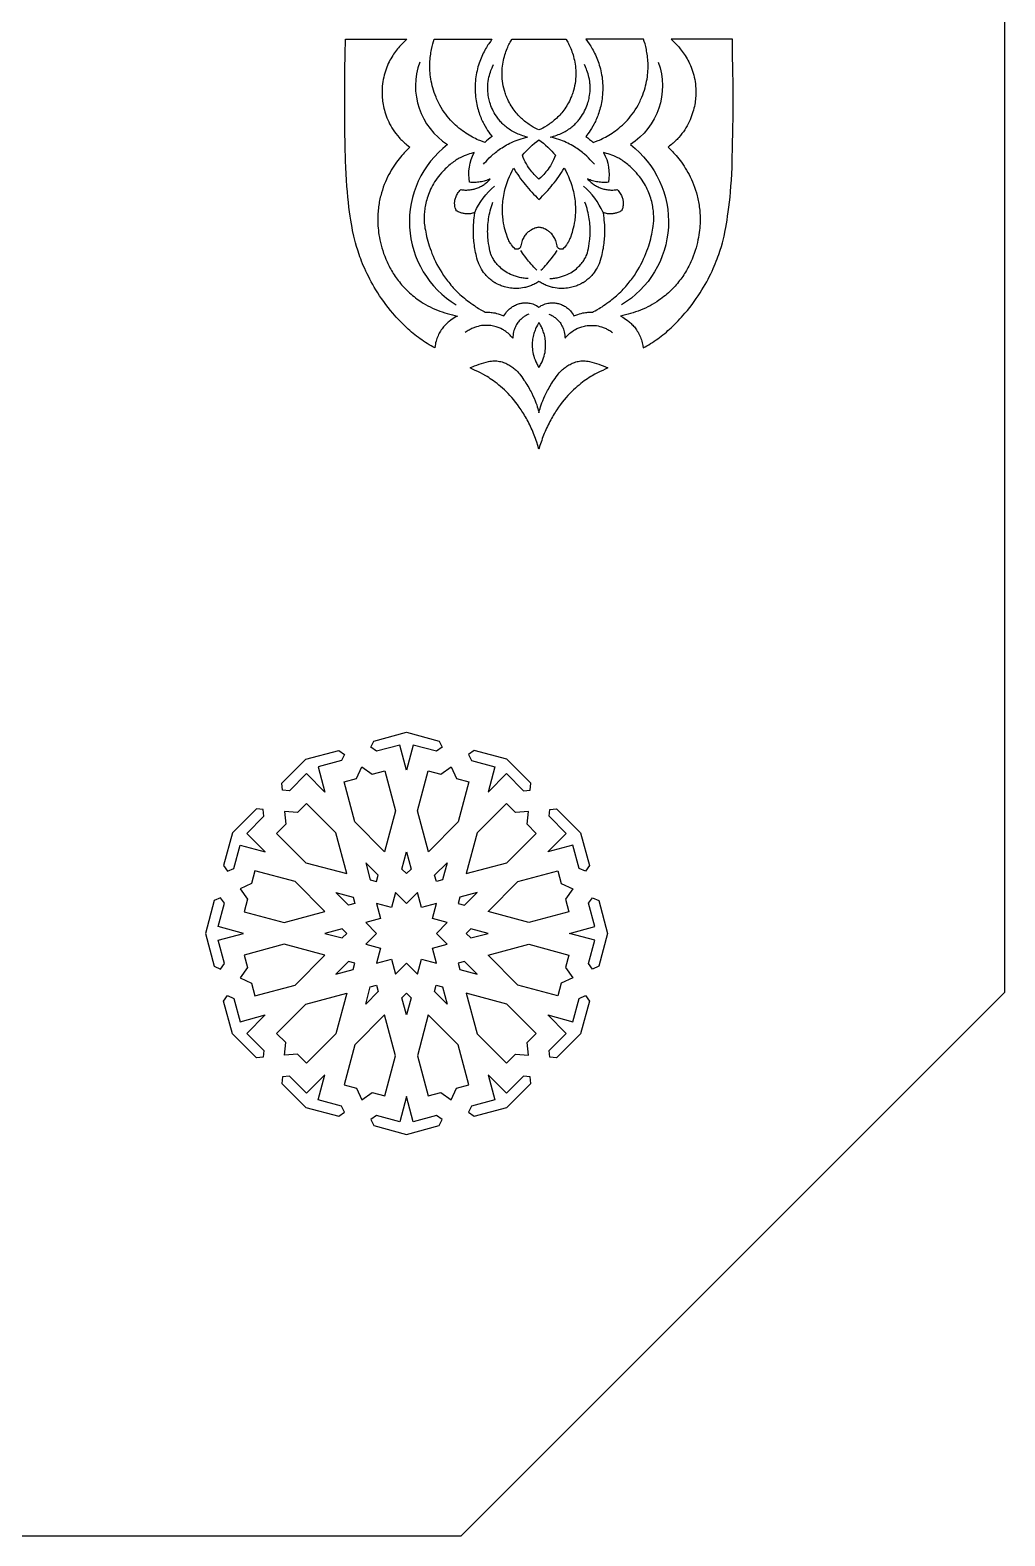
# Model space of a CAD drawing. Extents: x -638 to 638, y -440 to 440.
# Drawn here: x 386.5 to 637.5, y -440 to -52.4 of the extents above; entities that cross this region are included whole.
import ezdxf

# ---------------------------------------------------------------- set-up
doc = ezdxf.new("R2010")
doc.units = 0
doc.layers.add('G', color=1, linetype='CONTINUOUS')
doc.layers.add('PLAN_1', color=18, linetype='CONTINUOUS')

msp = doc.modelspace()

# ---------------------------------------------------------------- linework, layer by layer
at = {"layer": 'G'}
for points in [[(486.79, -60.58, 0.351525), (493.96, -81.83, 0.529525), (496.22, -123.07)], [(548.21, -60.58, -0.351525), (541.04, -81.83, -0.529525), (538.78, -123.07)], [(501, -99.28, -0.117083), (506.04, -92.55)], [(534, -99.28, 0.117083), (528.96, -92.55)]]:
    msp.add_lwpolyline(points, format="xyb", dxfattribs=at)
for points in [[(503.21, -86.88), (503.52, -86.53), (503.87, -86.14), (504.27, -85.72), (504.71, -85.27), (505.19, -84.8), (505.73, -84.32), (506.01, -84.08), (506.31, -83.84), (506.62, -83.59), (506.94, -83.35), (507.28, -83.1), (507.63, -82.86), (508, -82.62), (508.37, -82.38), (508.76, -82.15), (509.17, -81.92), (509.59, -81.7), (510.02, -81.48), (510.47, -81.27), (510.93, -81.06), (511.41, -80.87), (511.9, -80.68), (512.41, -80.5), (512.94, -80.33), (513.48, -80.17), (514.03, -80.03), (514.57, -79.9), (514.14, -79.79), (513.72, -79.67), (513.31, -79.55), (512.91, -79.41), (512.53, -79.27), (512.15, -79.12), (511.79, -78.96), (511.44, -78.8), (511.1, -78.63), (510.77, -78.45), (510.46, -78.27), (510.15, -78.08), (509.85, -77.89), (509.57, -77.69), (509.29, -77.48), (509.03, -77.28), (508.77, -77.06), (508.52, -76.85), (508.29, -76.63), (508.06, -76.41), (507.84, -76.18), (507.63, -75.95), (507.43, -75.72), (507.24, -75.49), (507.05, -75.26), (506.88, -75.02), (506.71, -74.79), (506.55, -74.55), (506.25, -74.08), (505.98, -73.61), (505.73, -73.15), (505.52, -72.69), (505.32, -72.25), (505.15, -71.82), (505, -71.4), (504.88, -71), (504.77, -70.62), (504.67, -70.27), (504.6, -69.94), (504.53, -69.64), (504.45, -69.14), (504.4, -68.79), (504.38, -68.6), (504.35, -68.26), (504.33, -67.94), (504.32, -67.61), (504.32, -67.3), (504.32, -66.99), (504.33, -66.69), (504.35, -66.39), (504.37, -66.1), (504.43, -65.55), (504.52, -65.01), (504.62, -64.51), (504.73, -64.03), (504.86, -63.59), (504.99, -63.16), (505.13, -62.77), (505.27, -62.41), (505.41, -62.07), (505.55, -61.77), (505.8, -61.24)], [(531.79, -86.88), (531.48, -86.53), (531.13, -86.14), (530.73, -85.72), (530.29, -85.27), (529.81, -84.8), (529.27, -84.32), (528.99, -84.08), (528.69, -83.84), (528.38, -83.59), (528.06, -83.35), (527.72, -83.1), (527.37, -82.86), (527, -82.62), (526.63, -82.38), (526.24, -82.15), (525.83, -81.92), (525.41, -81.7), (524.98, -81.48), (524.53, -81.27), (524.07, -81.06), (523.59, -80.87), (523.1, -80.68), (522.59, -80.5), (522.06, -80.33), (521.52, -80.17), (520.97, -80.03), (520.43, -79.9), (520.86, -79.79), (521.28, -79.67), (521.69, -79.55), (522.09, -79.41), (522.47, -79.27), (522.85, -79.12), (523.21, -78.96), (523.56, -78.8), (523.9, -78.63), (524.23, -78.45), (524.54, -78.27), (524.85, -78.08), (525.15, -77.89), (525.43, -77.69), (525.71, -77.48), (525.97, -77.28), (526.23, -77.06), (526.48, -76.85), (526.71, -76.63), (526.94, -76.41), (527.16, -76.18), (527.37, -75.95), (527.57, -75.72), (527.76, -75.49), (527.95, -75.26), (528.12, -75.02), (528.29, -74.79), (528.45, -74.55), (528.75, -74.08), (529.02, -73.61), (529.27, -73.15), (529.48, -72.69), (529.68, -72.25), (529.85, -71.82), (530, -71.4), (530.12, -71), (530.23, -70.62), (530.33, -70.27), (530.4, -69.94), (530.47, -69.64), (530.55, -69.14), (530.6, -68.79), (530.62, -68.6), (530.65, -68.26), (530.67, -67.94), (530.68, -67.61), (530.68, -67.3), (530.68, -66.99), (530.67, -66.69), (530.65, -66.39), (530.63, -66.1), (530.57, -65.55), (530.48, -65.01), (530.38, -64.51), (530.27, -64.03), (530.14, -63.59), (530.01, -63.16), (529.87, -62.77), (529.73, -62.41), (529.59, -62.07), (529.45, -61.77), (529.2, -61.24)], [(514.71, -116.3), (514.38, -116.28), (514.05, -116.26), (513.73, -116.23), (513.42, -116.19), (513.11, -116.14), (512.81, -116.09), (512.52, -116.03), (512.23, -115.97), (511.96, -115.9), (511.69, -115.82), (511.42, -115.74), (511.16, -115.65), (510.91, -115.56), (510.67, -115.47), (510.19, -115.26), (509.75, -115.04), (509.33, -114.81), (508.93, -114.56), (508.56, -114.31), (508.2, -114.05), (507.87, -113.78), (507.57, -113.51), (507.28, -113.23), (507.01, -112.96), (506.77, -112.69), (506.54, -112.42), (506.34, -112.15), (506.15, -111.9), (505.98, -111.65), (505.82, -111.42), (505.69, -111.19), (505.46, -110.8), (505.3, -110.48), (505.19, -110.25), (505.13, -110.13), (505.01, -109.67), (504.89, -109.16), (504.77, -108.59), (504.65, -107.97), (504.53, -107.31), (504.44, -106.59), (504.4, -106.22), (504.36, -105.83), (504.33, -105.43), (504.31, -105.03), (504.3, -104.61), (504.29, -104.18), (504.3, -103.74), (504.31, -103.29), (504.33, -102.83), (504.37, -102.36), (504.41, -101.89), (504.47, -101.4), (504.54, -100.91), (504.63, -100.4), (504.72, -99.89), (504.84, -99.37), (504.97, -98.84), (505.11, -98.31), (505.28, -97.76), (505.46, -97.21), (505.64, -96.68)], [(520.29, -116.3), (520.62, -116.28), (520.95, -116.26), (521.27, -116.23), (521.58, -116.19), (521.89, -116.14), (522.19, -116.09), (522.48, -116.03), (522.77, -115.97), (523.04, -115.9), (523.31, -115.82), (523.58, -115.74), (523.84, -115.65), (524.09, -115.56), (524.33, -115.47), (524.81, -115.26), (525.25, -115.04), (525.67, -114.81), (526.07, -114.56), (526.44, -114.31), (526.8, -114.05), (527.13, -113.78), (527.43, -113.51), (527.72, -113.23), (527.99, -112.96), (528.23, -112.69), (528.46, -112.42), (528.66, -112.15), (528.85, -111.9), (529.02, -111.65), (529.18, -111.42), (529.31, -111.19), (529.54, -110.8), (529.7, -110.48), (529.81, -110.25), (529.87, -110.13), (529.99, -109.67), (530.11, -109.16), (530.23, -108.59), (530.35, -107.97), (530.47, -107.31), (530.56, -106.59), (530.6, -106.22), (530.64, -105.83), (530.67, -105.43), (530.69, -105.03), (530.7, -104.61), (530.71, -104.18), (530.7, -103.74), (530.69, -103.29), (530.67, -102.83), (530.63, -102.36), (530.59, -101.89), (530.53, -101.4), (530.46, -100.91), (530.37, -100.4), (530.28, -99.89), (530.16, -99.37), (530.03, -98.84), (529.89, -98.31), (529.72, -97.76), (529.54, -97.21), (529.36, -96.68)], [(516.98, -114.18), (516.57, -113.77), (516.18, -113.37), (515.82, -112.97), (515.48, -112.59), (515.16, -112.22), (514.85, -111.87), (514.31, -111.19), (513.84, -110.58), (513.44, -110.02), (512.83, -109.12)], [(518.02, -114.18), (518.43, -113.77), (518.82, -113.37), (519.18, -112.97), (519.52, -112.59), (519.84, -112.22), (520.15, -111.87), (520.69, -111.19), (521.16, -110.58), (521.56, -110.02), (522.17, -109.12)], [(514.92, -125.46), (514.68, -125.56), (514.47, -125.67), (514.19, -125.81), (513.88, -126), (513.71, -126.11), (513.54, -126.23), (513.36, -126.36), (513.17, -126.51), (512.99, -126.67), (512.8, -126.84), (512.62, -127.03), (512.43, -127.23), (512.25, -127.44), (512.07, -127.67), (511.9, -127.91), (511.74, -128.17), (511.58, -128.45), (511.43, -128.74), (511.3, -129.05), (511.18, -129.37), (511.07, -129.71), (510.97, -130.07), (510.9, -130.45), (510.84, -130.85), (510.8, -131.26), (510.78, -131.7), (510.54, -131.42), (510.3, -131.15), (510.06, -130.89), (509.8, -130.64), (509.53, -130.39), (509.26, -130.16), (508.98, -129.94), (508.68, -129.74), (508.58, -129.67), (508.38, -129.55), (508.09, -129.39), (507.71, -129.2), (507.49, -129.1), (507.26, -129.01), (507, -128.91), (506.73, -128.81), (506.44, -128.72), (506.13, -128.64), (505.8, -128.56), (505.47, -128.49), (505.11, -128.44), (504.74, -128.39), (504.36, -128.37), (503.97, -128.36), (503.57, -128.36), (503.15, -128.39), (502.72, -128.44), (502.29, -128.52), (501.84, -128.62), (501.39, -128.74), (501.16, -128.82), (500.93, -128.9), (500.7, -128.99), (500.46, -129.09), (500.22, -129.2), (499.99, -129.31), (499.75, -129.43), (499.51, -129.57), (499.26, -129.71), (499.02, -129.86), (498.78, -130.02), (498.53, -130.19)], [(520.08, -125.46), (520.32, -125.56), (520.53, -125.67), (520.81, -125.81), (521.12, -126), (521.29, -126.11), (521.46, -126.23), (521.64, -126.36), (521.83, -126.51), (522.01, -126.67), (522.2, -126.84), (522.38, -127.03), (522.57, -127.23), (522.75, -127.44), (522.93, -127.67), (523.1, -127.91), (523.26, -128.17), (523.42, -128.45), (523.57, -128.74), (523.7, -129.05), (523.82, -129.37), (523.93, -129.71), (524.03, -130.07), (524.1, -130.45), (524.16, -130.85), (524.2, -131.26), (524.22, -131.7), (524.46, -131.42), (524.7, -131.15), (524.94, -130.89), (525.2, -130.64), (525.47, -130.39), (525.74, -130.16), (526.02, -129.94), (526.32, -129.74), (526.42, -129.67), (526.62, -129.55), (526.91, -129.39), (527.29, -129.2), (527.51, -129.1), (527.74, -129.01), (528, -128.91), (528.27, -128.81), (528.56, -128.72), (528.87, -128.64), (529.2, -128.56), (529.53, -128.49), (529.89, -128.44), (530.26, -128.39), (530.64, -128.37), (531.03, -128.36), (531.43, -128.36), (531.85, -128.39), (532.28, -128.44), (532.71, -128.52), (533.16, -128.62), (533.61, -128.74), (533.84, -128.82), (534.07, -128.9), (534.3, -128.99), (534.54, -129.09), (534.78, -129.2), (535.01, -129.31), (535.25, -129.43), (535.49, -129.57), (535.74, -129.71), (535.98, -129.86), (536.22, -130.02), (536.47, -130.19)]]:
    msp.add_lwpolyline(points, dxfattribs=at)
at = {"layer": 'PLAN_1'}
for points in [[(-497.5, -440), (497.5, -440), (637.5, -300), (637.5, 300), (497.5, 440), (-497.5, 440), (-637.5, 300), (-637.5, -300)], [(483.47, -54.71), (483.04, -55.1), (482.58, -55.55), (482.09, -56.04), (481.85, -56.31), (481.6, -56.59), (481.34, -56.88), (481.09, -57.19), (480.84, -57.51), (480.58, -57.84), (480.33, -58.19), (480.08, -58.55), (479.84, -58.92), (479.6, -59.31), (479.36, -59.71), (479.13, -60.12), (478.91, -60.55), (478.7, -60.99), (478.49, -61.45), (478.3, -61.92), (478.12, -62.4), (477.94, -62.9), (477.79, -63.41), (477.64, -63.94), (477.51, -64.48), (477.39, -65.04), (477.29, -65.61), (477.21, -66.19), (477.15, -66.79), (477.1, -67.4), (477.08, -67.99), (477.08, -68.31), (477.08, -68.66), (477.1, -69.02), (477.12, -69.4), (477.15, -69.8), (477.19, -70.21), (477.24, -70.64), (477.31, -71.07), (477.39, -71.53), (477.48, -71.99), (477.58, -72.46), (477.7, -72.94), (477.84, -73.43), (478, -73.92), (478.17, -74.43), (478.36, -74.93), (478.57, -75.44), (478.8, -75.95), (479.05, -76.46), (479.33, -76.98), (479.63, -77.49), (479.95, -78), (480.29, -78.5), (480.67, -79.01), (481.06, -79.5), (481.49, -79.99), (481.71, -80.24), (481.94, -80.48), (482.18, -80.72), (482.42, -80.95), (482.68, -81.19), (482.94, -81.42), (483.2, -81.65), (483.48, -81.88), (483.85, -82.16), (484.23, -82.45), (483.7, -82.97), (483.12, -83.58), (482.81, -83.92), (482.49, -84.27), (482.17, -84.65), (481.84, -85.05), (481.5, -85.46), (481.16, -85.9), (480.82, -86.36), (480.48, -86.84), (480.14, -87.34), (479.81, -87.87), (479.48, -88.41), (479.15, -88.98), (478.83, -89.56), (478.52, -90.17), (478.23, -90.79), (477.94, -91.44), (477.67, -92.11), (477.41, -92.8), (477.17, -93.52), (476.94, -94.25), (476.74, -95.01), (476.64, -95.39), (476.55, -95.78), (476.47, -96.18), (476.39, -96.58), (476.32, -96.99), (476.26, -97.4), (476.2, -97.82), (476.14, -98.24), (476.1, -98.67), (476.06, -99.1), (476.03, -99.54), (476, -99.98), (475.99, -100.43), (475.98, -100.89), (475.98, -101.31), (475.99, -101.76), (476, -102.25), (476.04, -102.76), (476.08, -103.31), (476.14, -103.87), (476.21, -104.46), (476.3, -105.08), (476.41, -105.71), (476.54, -106.36), (476.68, -107.03), (476.85, -107.72), (477.04, -108.42), (477.26, -109.13), (477.5, -109.85), (477.77, -110.57), (478.06, -111.31), (478.38, -112.05), (478.56, -112.42), (478.74, -112.79), (478.92, -113.16), (479.12, -113.53), (479.32, -113.9), (479.54, -114.27), (479.76, -114.64), (479.99, -115.01), (480.22, -115.38), (480.47, -115.75), (480.73, -116.12), (480.99, -116.48), (481.27, -116.84), (481.55, -117.2), (481.84, -117.56), (482.14, -117.92), (482.46, -118.27), (482.78, -118.62), (483.11, -118.97), (483.46, -119.31), (483.81, -119.65), (484.17, -119.99), (484.55, -120.32), (484.94, -120.65), (485.33, -120.97), (485.74, -121.29), (486.16, -121.6), (486.59, -121.91), (487.15, -122.28), (487.72, -122.64), (488.3, -122.99), (488.89, -123.31), (489.49, -123.62), (490.1, -123.91), (490.72, -124.19), (491.34, -124.45), (491.97, -124.69), (492.61, -124.92), (493.25, -125.13), (493.9, -125.33), (494.55, -125.51), (495.21, -125.67), (495.87, -125.82), (496.52, -125.96), (496.23, -126.11), (495.9, -126.29), (495.55, -126.51), (495.17, -126.76), (494.77, -127.04), (494.37, -127.36), (494.16, -127.53), (493.95, -127.72), (493.75, -127.91), (493.54, -128.11), (493.33, -128.33), (493.13, -128.55), (492.93, -128.78), (492.73, -129.03), (492.54, -129.28), (492.35, -129.55), (492.17, -129.82), (491.99, -130.11), (491.82, -130.41), (491.66, -130.73), (491.51, -131.05), (491.36, -131.38), (491.23, -131.73), (491.11, -132.09), (490.99, -132.47), (490.89, -132.85), (490.82, -133.18), (490.77, -133.51), (490.67, -134.17), (490.18, -133.9), (489.7, -133.62), (489.22, -133.34), (488.75, -133.04), (488.28, -132.74), (487.81, -132.43), (487.35, -132.12), (486.9, -131.8), (486.45, -131.47), (486, -131.13), (485.56, -130.79), (485.12, -130.44), (484.69, -130.09), (484.27, -129.73), (483.85, -129.36), (483.44, -128.99), (482.53, -128.08), (482.08, -127.63), (481.63, -127.16), (481.19, -126.7), (480.75, -126.23), (480.33, -125.75), (479.91, -125.26), (479.27, -124.5), (478.66, -123.73), (478.07, -122.98), (477.51, -122.22), (476.98, -121.47), (476.47, -120.73), (475.99, -119.99), (475.53, -119.26), (475.09, -118.54), (474.68, -117.83), (474.29, -117.12), (473.91, -116.43), (473.56, -115.74), (473.23, -115.07), (472.92, -114.41), (472.62, -113.76), (472.34, -113.12), (472.08, -112.49), (471.84, -111.88), (471.61, -111.28), (471.39, -110.7), (471.19, -110.13), (470.83, -109.04), (470.51, -108.03), (470.23, -107.08), (469.79, -105.43), (469.51, -103.97), (469.37, -103.14), (469.21, -102.23), (469.05, -101.26), (468.9, -100.22), (468.74, -99.11), (468.58, -97.93), (468.43, -96.68), (468.29, -95.36), (468.16, -93.97), (468.04, -92.51), (467.93, -90.98), (467.83, -89.38), (467.76, -87.71), (467.7, -85.97), (467.61, -82.06), (467.55, -78.16), (467.51, -74.25), (467.5, -70.34), (467.51, -66.43), (467.55, -62.53), (467.61, -58.62), (467.69, -54.71)], [(505.39, -54.71), (504.99, -55.26), (504.58, -55.86), (504.37, -56.17), (504.17, -56.5), (503.96, -56.84), (503.76, -57.19), (503.55, -57.56), (503.35, -57.93), (503.16, -58.32), (502.97, -58.72), (502.78, -59.13), (502.6, -59.55), (502.42, -59.98), (502.26, -60.43), (502.1, -60.88), (501.95, -61.35), (501.8, -61.83), (501.67, -62.32), (501.55, -62.82), (501.44, -63.33), (501.35, -63.85), (501.26, -64.38), (501.19, -64.93), (501.13, -65.48), (501.09, -66.05), (501.07, -66.62), (501.06, -67.21), (501.06, -67.81), (501.09, -68.41), (501.13, -69.03), (501.19, -69.55), (501.25, -70.05), (501.32, -70.54), (501.4, -71.02), (501.5, -71.49), (501.6, -71.94), (501.71, -72.39), (501.82, -72.82), (501.95, -73.24), (502.08, -73.65), (502.22, -74.04), (502.36, -74.43), (502.51, -74.8), (502.66, -75.16), (502.81, -75.51), (502.97, -75.85), (503.13, -76.18), (503.3, -76.49), (503.62, -77.09), (503.95, -77.65), (504.27, -78.16), (504.58, -78.62), (504.88, -79.04), (505.42, -79.76), (504.92, -80.11), (504.44, -80.48), (503.98, -80.87), (503.75, -81.08), (503.53, -81.28), (502.93, -81.07), (502.27, -80.8), (501.91, -80.65), (501.54, -80.48), (501.16, -80.3), (500.77, -80.1), (500.36, -79.89), (499.95, -79.66), (499.53, -79.41), (499.1, -79.15), (498.67, -78.87), (498.23, -78.58), (497.79, -78.26), (497.34, -77.93), (496.9, -77.57), (496.46, -77.2), (496.02, -76.81), (495.58, -76.39), (495.14, -75.96), (494.72, -75.5), (494.29, -75.02), (493.88, -74.52), (493.48, -73.99), (493.08, -73.44), (492.7, -72.87), (492.33, -72.27), (491.97, -71.64), (491.8, -71.32), (491.63, -70.99), (491.47, -70.66), (491.31, -70.32), (491.15, -69.97), (491, -69.61), (490.76, -69.01), (490.54, -68.41), (490.35, -67.82), (490.17, -67.24), (490.02, -66.66), (489.88, -66.08), (489.76, -65.52), (489.66, -64.96), (489.58, -64.41), (489.52, -63.87), (489.46, -63.34), (489.43, -62.82), (489.41, -62.3), (489.4, -61.8), (489.4, -61.3), (489.41, -60.82), (489.44, -60.34), (489.47, -59.88), (489.51, -59.43), (489.57, -58.99), (489.63, -58.56), (489.69, -58.14), (489.76, -57.74), (489.84, -57.34), (490.01, -56.6), (490.18, -55.91), (490.37, -55.28), (490.55, -54.71)], [(524.47, -54.71), (524.49, -54.74), (524.77, -55.22), (524.92, -55.5), (525.07, -55.79), (525.23, -56.09), (525.39, -56.42), (525.54, -56.77), (525.7, -57.13), (525.85, -57.51), (525.99, -57.91), (526.14, -58.32), (526.27, -58.75), (526.4, -59.19), (526.52, -59.65), (526.62, -60.12), (526.72, -60.61), (526.81, -61.1), (526.88, -61.61), (526.93, -62.13), (526.97, -62.67), (526.99, -63.21), (527, -63.76), (526.98, -64.33), (526.94, -64.9), (526.88, -65.48), (526.8, -66.07), (526.69, -66.66), (526.56, -67.27), (526.4, -67.88), (526.31, -68.18), (526.21, -68.49), (526.1, -68.8), (525.99, -69.11), (525.87, -69.42), (525.74, -69.74), (525.54, -70.19), (525.33, -70.63), (525.12, -71.05), (524.89, -71.46), (524.66, -71.85), (524.42, -72.23), (524.17, -72.6), (523.92, -72.95), (523.66, -73.29), (523.39, -73.62), (523.13, -73.93), (522.86, -74.23), (522.58, -74.52), (522.3, -74.8), (522.02, -75.07), (521.74, -75.32), (521.46, -75.57), (521.18, -75.8), (520.9, -76.02), (520.61, -76.24), (520.33, -76.44), (520.06, -76.63), (519.51, -76.98), (518.97, -77.3), (518.46, -77.58), (517.97, -77.83), (517.5, -78.05), (517.03, -77.83), (516.54, -77.58), (516.03, -77.3), (515.49, -76.98), (514.94, -76.63), (514.67, -76.44), (514.39, -76.24), (514.1, -76.02), (513.82, -75.8), (513.54, -75.57), (513.26, -75.32), (512.98, -75.07), (512.7, -74.8), (512.42, -74.52), (512.14, -74.23), (511.87, -73.93), (511.61, -73.62), (511.34, -73.29), (511.08, -72.95), (510.83, -72.6), (510.58, -72.23), (510.34, -71.85), (510.11, -71.46), (509.88, -71.05), (509.67, -70.63), (509.46, -70.19), (509.26, -69.74), (509.13, -69.42), (509.01, -69.11), (508.9, -68.8), (508.79, -68.49), (508.69, -68.18), (508.6, -67.88), (508.44, -67.27), (508.31, -66.66), (508.2, -66.07), (508.12, -65.48), (508.06, -64.9), (508.02, -64.33), (508, -63.76), (508.01, -63.21), (508.03, -62.67), (508.07, -62.13), (508.12, -61.61), (508.19, -61.1), (508.28, -60.61), (508.38, -60.12), (508.48, -59.65), (508.6, -59.19), (508.73, -58.75), (508.86, -58.32), (509.01, -57.91), (509.15, -57.51), (509.3, -57.13), (509.46, -56.77), (509.61, -56.42), (509.77, -56.09), (509.93, -55.79), (510.08, -55.5), (510.23, -55.22), (510.51, -54.74), (510.53, -54.71)], [(529.61, -54.71), (530.01, -55.26), (530.42, -55.86), (530.63, -56.17), (530.83, -56.5), (531.04, -56.84), (531.24, -57.19), (531.45, -57.56), (531.65, -57.93), (531.84, -58.32), (532.03, -58.72), (532.22, -59.13), (532.4, -59.55), (532.58, -59.98), (532.74, -60.43), (532.9, -60.88), (533.05, -61.35), (533.2, -61.83), (533.33, -62.32), (533.45, -62.82), (533.56, -63.33), (533.65, -63.85), (533.74, -64.38), (533.81, -64.93), (533.87, -65.48), (533.91, -66.05), (533.93, -66.62), (533.94, -67.21), (533.94, -67.81), (533.91, -68.41), (533.87, -69.03), (533.81, -69.55), (533.75, -70.05), (533.68, -70.54), (533.6, -71.02), (533.5, -71.49), (533.4, -71.94), (533.29, -72.39), (533.18, -72.82), (533.05, -73.24), (532.92, -73.65), (532.78, -74.04), (532.64, -74.43), (532.49, -74.8), (532.34, -75.16), (532.19, -75.51), (532.03, -75.85), (531.87, -76.18), (531.7, -76.49), (531.38, -77.09), (531.05, -77.65), (530.73, -78.16), (530.42, -78.62), (530.12, -79.04), (529.58, -79.76), (530.08, -80.11), (530.56, -80.48), (531.02, -80.87), (531.25, -81.08), (531.47, -81.28), (532.07, -81.07), (532.73, -80.8), (533.09, -80.65), (533.46, -80.48), (533.84, -80.3), (534.23, -80.1), (534.64, -79.89), (535.05, -79.66), (535.47, -79.41), (535.9, -79.15), (536.33, -78.87), (536.77, -78.58), (537.21, -78.26), (537.66, -77.93), (538.1, -77.57), (538.54, -77.2), (538.98, -76.81), (539.42, -76.39), (539.86, -75.96), (540.28, -75.5), (540.71, -75.02), (541.12, -74.52), (541.52, -73.99), (541.92, -73.44), (542.3, -72.87), (542.67, -72.27), (543.03, -71.64), (543.2, -71.32), (543.37, -70.99), (543.53, -70.66), (543.69, -70.32), (543.85, -69.97), (544, -69.61), (544.24, -69.01), (544.46, -68.41), (544.65, -67.82), (544.83, -67.24), (544.98, -66.66), (545.12, -66.08), (545.24, -65.52), (545.34, -64.96), (545.42, -64.41), (545.48, -63.87), (545.54, -63.34), (545.57, -62.82), (545.59, -62.3), (545.6, -61.8), (545.6, -61.3), (545.59, -60.82), (545.56, -60.34), (545.53, -59.88), (545.49, -59.43), (545.43, -58.99), (545.37, -58.56), (545.31, -58.14), (545.24, -57.74), (545.16, -57.34), (544.99, -56.6), (544.82, -55.91), (544.63, -55.28), (544.45, -54.71)], [(551.53, -54.71), (551.96, -55.1), (552.42, -55.55), (552.91, -56.04), (553.15, -56.31), (553.4, -56.59), (553.66, -56.88), (553.91, -57.19), (554.16, -57.51), (554.42, -57.84), (554.67, -58.19), (554.92, -58.55), (555.16, -58.92), (555.4, -59.31), (555.64, -59.71), (555.87, -60.12), (556.09, -60.55), (556.3, -60.99), (556.51, -61.45), (556.7, -61.92), (556.88, -62.4), (557.06, -62.9), (557.21, -63.41), (557.36, -63.94), (557.49, -64.48), (557.61, -65.04), (557.71, -65.61), (557.79, -66.19), (557.85, -66.79), (557.9, -67.4), (557.92, -67.99), (557.92, -68.31), (557.92, -68.66), (557.9, -69.02), (557.88, -69.4), (557.85, -69.8), (557.81, -70.21), (557.76, -70.64), (557.69, -71.07), (557.61, -71.53), (557.52, -71.99), (557.42, -72.46), (557.3, -72.94), (557.16, -73.43), (557, -73.92), (556.83, -74.43), (556.64, -74.93), (556.43, -75.44), (556.2, -75.95), (555.95, -76.46), (555.67, -76.98), (555.37, -77.49), (555.05, -78), (554.71, -78.5), (554.33, -79.01), (553.94, -79.5), (553.51, -79.99), (553.29, -80.24), (553.06, -80.48), (552.82, -80.72), (552.58, -80.95), (552.32, -81.19), (552.06, -81.42), (551.8, -81.65), (551.52, -81.88), (551.15, -82.16), (550.77, -82.45), (551.3, -82.97), (551.88, -83.58), (552.19, -83.92), (552.51, -84.27), (552.83, -84.65), (553.16, -85.05), (553.5, -85.46), (553.84, -85.9), (554.18, -86.36), (554.52, -86.84), (554.86, -87.34), (555.19, -87.87), (555.52, -88.41), (555.85, -88.98), (556.17, -89.56), (556.48, -90.17), (556.77, -90.79), (557.06, -91.44), (557.33, -92.11), (557.59, -92.8), (557.83, -93.52), (558.06, -94.25), (558.26, -95.01), (558.36, -95.39), (558.45, -95.78), (558.53, -96.18), (558.61, -96.58), (558.68, -96.99), (558.74, -97.4), (558.8, -97.82), (558.86, -98.24), (558.9, -98.67), (558.94, -99.1), (558.97, -99.54), (559, -99.98), (559.01, -100.43), (559.02, -100.89), (559.02, -101.31), (559.01, -101.76), (559, -102.25), (558.96, -102.76), (558.92, -103.31), (558.86, -103.87), (558.79, -104.46), (558.7, -105.08), (558.59, -105.71), (558.46, -106.36), (558.32, -107.03), (558.15, -107.72), (557.96, -108.42), (557.74, -109.13), (557.5, -109.85), (557.23, -110.57), (556.94, -111.31), (556.62, -112.05), (556.44, -112.42), (556.26, -112.79), (556.08, -113.16), (555.88, -113.53), (555.68, -113.9), (555.46, -114.27), (555.24, -114.64), (555.01, -115.01), (554.78, -115.38), (554.53, -115.75), (554.27, -116.12), (554.01, -116.48), (553.73, -116.84), (553.45, -117.2), (553.16, -117.56), (552.86, -117.92), (552.54, -118.27), (552.22, -118.62), (551.89, -118.97), (551.54, -119.31), (551.19, -119.65), (550.83, -119.99), (550.45, -120.32), (550.06, -120.65), (549.67, -120.97), (549.26, -121.29), (548.84, -121.6), (548.41, -121.91), (547.85, -122.28), (547.28, -122.64), (546.7, -122.99), (546.11, -123.31), (545.51, -123.62), (544.9, -123.91), (544.28, -124.19), (543.66, -124.45), (543.03, -124.69), (542.39, -124.92), (541.75, -125.13), (541.1, -125.33), (540.45, -125.51), (539.79, -125.67), (539.13, -125.82), (538.48, -125.96), (538.77, -126.11), (539.1, -126.29), (539.45, -126.51), (539.83, -126.76), (540.23, -127.04), (540.63, -127.36), (540.84, -127.53), (541.05, -127.72), (541.25, -127.91), (541.46, -128.11), (541.67, -128.33), (541.87, -128.55), (542.07, -128.78), (542.27, -129.03), (542.46, -129.28), (542.65, -129.55), (542.83, -129.82), (543.01, -130.11), (543.18, -130.41), (543.34, -130.73), (543.49, -131.05), (543.64, -131.38), (543.77, -131.73), (543.89, -132.09), (544.01, -132.47), (544.11, -132.85), (544.18, -133.18), (544.23, -133.51), (544.33, -134.17), (544.82, -133.9), (545.3, -133.62), (545.78, -133.34), (546.25, -133.04), (546.72, -132.74), (547.19, -132.43), (547.65, -132.12), (548.1, -131.8), (548.55, -131.47), (549, -131.13), (549.44, -130.79), (549.88, -130.44), (550.31, -130.09), (550.73, -129.73), (551.15, -129.36), (551.56, -128.99), (552.47, -128.08), (552.92, -127.63), (553.37, -127.16), (553.81, -126.7), (554.25, -126.23), (554.67, -125.75), (555.09, -125.26), (555.73, -124.5), (556.34, -123.73), (556.93, -122.98), (557.49, -122.22), (558.02, -121.47), (558.53, -120.73), (559.01, -119.99), (559.47, -119.26), (559.91, -118.54), (560.32, -117.83), (560.71, -117.12), (561.09, -116.43), (561.44, -115.74), (561.77, -115.07), (562.08, -114.41), (562.38, -113.76), (562.66, -113.12), (562.92, -112.49), (563.16, -111.88), (563.39, -111.28), (563.61, -110.7), (563.81, -110.13), (564.17, -109.04), (564.49, -108.03), (564.77, -107.08), (565.21, -105.43), (565.49, -103.97), (565.63, -103.14), (565.79, -102.23), (565.95, -101.26), (566.1, -100.22), (566.26, -99.11), (566.42, -97.93), (566.57, -96.68), (566.71, -95.36), (566.84, -93.97), (566.96, -92.51), (567.07, -90.98), (567.17, -89.38), (567.24, -87.71), (567.3, -85.97), (567.39, -82.06), (567.45, -78.16), (567.49, -74.25), (567.5, -70.34), (567.49, -66.43), (567.45, -62.53), (567.39, -58.62), (567.31, -54.71)], [(517.5, -80.56), (518.08, -81.01), (518.65, -81.48), (519.21, -81.96), (519.75, -82.46), (520.28, -82.97), (520.79, -83.5), (521.29, -84.04), (521.77, -84.59), (521.53, -85.19), (521.28, -85.76), (521.01, -86.29), (520.74, -86.8), (520.46, -87.27), (520.17, -87.71), (519.88, -88.13), (519.59, -88.52), (519.3, -88.88), (519.02, -89.21), (518.74, -89.52), (518.47, -89.8), (518.21, -90.05), (517.96, -90.29), (517.5, -90.69), (517.04, -90.29), (516.79, -90.05), (516.53, -89.8), (516.26, -89.52), (515.98, -89.21), (515.7, -88.88), (515.41, -88.52), (515.12, -88.13), (514.83, -87.71), (514.54, -87.27), (514.26, -86.8), (513.99, -86.29), (513.72, -85.76), (513.47, -85.19), (513.23, -84.59), (513.71, -84.04), (514.21, -83.5), (514.72, -82.97), (515.25, -82.46), (515.79, -81.96), (516.35, -81.48), (516.92, -81.01)], [(517.5, -95.97), (517.97, -95.52), (518.43, -95.06), (518.88, -94.59), (519.33, -94.11), (519.76, -93.63), (520.19, -93.14), (520.61, -92.65), (521.03, -92.14), (521.43, -91.63), (521.83, -91.12), (522.22, -90.6), (522.6, -90.07), (522.97, -89.54), (523.33, -89), (523.69, -88.45), (524.03, -87.9), (524.41, -88.62), (524.76, -89.34), (525.08, -90.08), (525.39, -90.83), (525.67, -91.58), (525.93, -92.35), (526.17, -93.12), (526.38, -93.89), (526.49, -94.43), (526.58, -94.93), (526.66, -95.42), (526.73, -95.9), (526.79, -96.38), (526.83, -96.84), (526.86, -97.3), (526.89, -97.74), (526.9, -98.18), (526.9, -98.61), (526.9, -99.03), (526.88, -99.44), (526.86, -99.85), (526.83, -100.24), (526.8, -100.62), (526.75, -100.99), (526.71, -101.36), (526.59, -102.05), (526.47, -102.71), (526.33, -103.32), (526.18, -103.89), (526.03, -104.42), (525.88, -104.9), (525.61, -105.73), (525.49, -106.03), (525.36, -106.3), (525.23, -106.57), (525.1, -106.82), (524.97, -107.05), (524.83, -107.27), (524.69, -107.47), (524.56, -107.66), (524.3, -108), (524.05, -108.29), (523.82, -108.53), (523.62, -108.72), (523.56, -108.73), (523.42, -108.75), (523.23, -108.76), (523.12, -108.76), (523, -108.74), (522.88, -108.71), (522.76, -108.67), (522.65, -108.62), (522.54, -108.54), (522.44, -108.45), (522.34, -108.34), (522.3, -108.27), (522.27, -108.2), (522.23, -108.12), (522.21, -108.03), (522.18, -107.89), (522.11, -107.53), (522.03, -107.18), (521.93, -106.85), (521.82, -106.54), (521.7, -106.25), (521.57, -105.97), (521.42, -105.72), (521.27, -105.47), (521.11, -105.25), (520.95, -105.03), (520.78, -104.84), (520.6, -104.65), (520.42, -104.48), (520.24, -104.32), (520.06, -104.18), (519.87, -104.05), (519.69, -103.93), (519.51, -103.82), (519.17, -103.63), (518.85, -103.48), (518.55, -103.36), (518.3, -103.28), (518.1, -103.22), (517.88, -103.17), (517.69, -103.13), (517.5, -103.11), (517.31, -103.13), (517.12, -103.17), (516.9, -103.22), (516.7, -103.28), (516.45, -103.36), (516.15, -103.48), (515.83, -103.63), (515.49, -103.82), (515.31, -103.93), (515.13, -104.05), (514.94, -104.18), (514.76, -104.32), (514.58, -104.48), (514.4, -104.65), (514.22, -104.84), (514.05, -105.03), (513.89, -105.25), (513.73, -105.47), (513.58, -105.72), (513.43, -105.97), (513.3, -106.25), (513.18, -106.54), (513.07, -106.85), (512.97, -107.18), (512.89, -107.53), (512.82, -107.89), (512.79, -108.03), (512.77, -108.12), (512.73, -108.2), (512.7, -108.27), (512.66, -108.34), (512.56, -108.45), (512.46, -108.54), (512.35, -108.62), (512.24, -108.67), (512.12, -108.71), (512, -108.74), (511.88, -108.76), (511.77, -108.76), (511.58, -108.75), (511.44, -108.73), (511.38, -108.72), (511.18, -108.53), (510.95, -108.29), (510.7, -108), (510.44, -107.66), (510.31, -107.47), (510.17, -107.27), (510.03, -107.05), (509.9, -106.82), (509.77, -106.57), (509.64, -106.3), (509.51, -106.03), (509.39, -105.73), (509.12, -104.9), (508.97, -104.42), (508.82, -103.89), (508.67, -103.32), (508.53, -102.71), (508.41, -102.05), (508.29, -101.36), (508.25, -100.99), (508.2, -100.62), (508.17, -100.24), (508.14, -99.85), (508.12, -99.44), (508.1, -99.03), (508.1, -98.61), (508.1, -98.18), (508.11, -97.74), (508.14, -97.3), (508.17, -96.84), (508.21, -96.38), (508.27, -95.9), (508.34, -95.42), (508.42, -94.93), (508.51, -94.43), (508.62, -93.89), (508.83, -93.12), (509.07, -92.35), (509.33, -91.58), (509.61, -90.83), (509.92, -90.08), (510.24, -89.34), (510.59, -88.62), (510.97, -87.9), (511.31, -88.45), (511.67, -89), (512.03, -89.54), (512.4, -90.07), (512.78, -90.6), (513.17, -91.12), (513.57, -91.63), (513.97, -92.14), (514.39, -92.65), (514.81, -93.14), (515.24, -93.63), (515.67, -94.11), (516.12, -94.59), (516.57, -95.06), (517.03, -95.52)], [(517.5, -139.24), (517.66, -138.99), (517.8, -138.73), (517.94, -138.48), (518.07, -138.22), (518.3, -137.72), (518.51, -137.23), (518.69, -136.74), (518.83, -136.26), (518.96, -135.78), (519.06, -135.32), (519.13, -134.86), (519.18, -134.41), (519.22, -133.97), (519.23, -133.54), (519.23, -133.12), (519.21, -132.71), (519.17, -132.31), (519.12, -131.93), (519.06, -131.55), (518.98, -131.19), (518.9, -130.84), (518.81, -130.5), (518.71, -130.18), (518.6, -129.87), (518.49, -129.57), (518.38, -129.29), (518.26, -129.02), (518.14, -128.77), (517.91, -128.32), (517.7, -127.93), (517.5, -127.62), (517.3, -127.93), (517.09, -128.32), (516.86, -128.77), (516.74, -129.02), (516.62, -129.29), (516.51, -129.57), (516.4, -129.87), (516.29, -130.18), (516.19, -130.5), (516.1, -130.84), (516.02, -131.19), (515.94, -131.55), (515.88, -131.93), (515.83, -132.31), (515.79, -132.71), (515.77, -133.12), (515.77, -133.54), (515.78, -133.97), (515.82, -134.41), (515.87, -134.86), (515.94, -135.32), (516.04, -135.78), (516.17, -136.26), (516.31, -136.74), (516.49, -137.23), (516.7, -137.72), (516.93, -138.22), (517.06, -138.48), (517.2, -138.73), (517.34, -138.99)], [(517.5, -150.86), (517.57, -150.56), (517.67, -150.2), (517.78, -149.8), (517.92, -149.35), (518.08, -148.86), (518.27, -148.33), (518.49, -147.76), (518.75, -147.15), (519.04, -146.51), (519.36, -145.83), (519.54, -145.48), (519.73, -145.13), (519.93, -144.76), (520.14, -144.39), (520.36, -144.02), (520.59, -143.63), (520.84, -143.24), (521.09, -142.85), (521.36, -142.45), (521.64, -142.04), (521.93, -141.63), (522.24, -141.21), (522.46, -140.92), (522.73, -140.6), (523.05, -140.26), (523.22, -140.09), (523.4, -139.91), (523.6, -139.74), (523.8, -139.56), (524.02, -139.38), (524.24, -139.21), (524.47, -139.03), (524.71, -138.87), (524.97, -138.7), (525.23, -138.55), (525.5, -138.4), (525.77, -138.26), (526.06, -138.12), (526.36, -138), (526.66, -137.89), (526.98, -137.79), (527.3, -137.7), (527.63, -137.63), (527.96, -137.57), (528.31, -137.53), (528.66, -137.51), (529.02, -137.51), (529.38, -137.52), (529.76, -137.55), (530.14, -137.61), (530.53, -137.69), (531.13, -137.84), (531.72, -138), (532.31, -138.19), (532.9, -138.39), (533.49, -138.6), (534.08, -138.82), (535.25, -139.27), (534.59, -139.62), (533.92, -139.95), (533.25, -140.27), (532.57, -140.57), (531.93, -140.92), (531.22, -141.34), (530.84, -141.57), (530.44, -141.82), (530.04, -142.09), (529.61, -142.38), (529.18, -142.68), (528.74, -143.01), (528.29, -143.36), (527.83, -143.73), (527.36, -144.12), (526.89, -144.53), (526.41, -144.97), (525.93, -145.43), (525.45, -145.92), (524.96, -146.43), (524.48, -146.97), (524, -147.54), (523.52, -148.13), (523.04, -148.75), (522.57, -149.4), (522.1, -150.08), (521.87, -150.43), (521.64, -150.79), (521.41, -151.16), (521.18, -151.53), (520.96, -151.91), (520.74, -152.3), (520.52, -152.7), (520.3, -153.11), (520.09, -153.52), (519.88, -153.94), (519.67, -154.37), (519.47, -154.81), (519.27, -155.26), (519.07, -155.72), (518.88, -156.18), (518.69, -156.66), (518.52, -157.09), (518.36, -157.53), (518.21, -157.98), (518.06, -158.43), (517.77, -159.33), (517.5, -160.23), (517.23, -159.33), (516.94, -158.43), (516.79, -157.98), (516.64, -157.53), (516.48, -157.09), (516.31, -156.66), (516.12, -156.18), (515.93, -155.72), (515.73, -155.26), (515.53, -154.81), (515.33, -154.37), (515.12, -153.94), (514.91, -153.52), (514.7, -153.11), (514.48, -152.7), (514.26, -152.3), (514.04, -151.91), (513.82, -151.53), (513.59, -151.16), (513.36, -150.79), (513.13, -150.43), (512.9, -150.08), (512.43, -149.4), (511.96, -148.75), (511.48, -148.13), (511, -147.54), (510.52, -146.97), (510.04, -146.43), (509.55, -145.92), (509.07, -145.43), (508.59, -144.97), (508.11, -144.53), (507.64, -144.12), (507.17, -143.73), (506.71, -143.36), (506.26, -143.01), (505.82, -142.68), (505.39, -142.38), (504.96, -142.09), (504.56, -141.82), (504.16, -141.57), (503.78, -141.34), (503.07, -140.92), (502.43, -140.57), (501.75, -140.27), (501.08, -139.95), (500.41, -139.62), (499.75, -139.27), (500.92, -138.82), (501.51, -138.6), (502.1, -138.39), (502.69, -138.19), (503.28, -138), (503.87, -137.84), (504.47, -137.69), (504.86, -137.61), (505.24, -137.55), (505.62, -137.52), (505.98, -137.51), (506.34, -137.51), (506.69, -137.53), (507.04, -137.57), (507.37, -137.63), (507.7, -137.7), (508.02, -137.79), (508.34, -137.89), (508.64, -138), (508.94, -138.12), (509.23, -138.26), (509.5, -138.4), (509.77, -138.55), (510.03, -138.7), (510.29, -138.87), (510.53, -139.03), (510.76, -139.21), (510.98, -139.38), (511.2, -139.56), (511.4, -139.74), (511.6, -139.91), (511.78, -140.09), (511.95, -140.26), (512.27, -140.6), (512.54, -140.92), (512.76, -141.21), (513.07, -141.63), (513.36, -142.04), (513.64, -142.45), (513.91, -142.85), (514.16, -143.24), (514.41, -143.63), (514.64, -144.02), (514.86, -144.39), (515.07, -144.76), (515.27, -145.13), (515.46, -145.48), (515.64, -145.83), (515.96, -146.51), (516.25, -147.15), (516.51, -147.76), (516.73, -148.33), (516.92, -148.86), (517.08, -149.35), (517.22, -149.8), (517.33, -150.2), (517.43, -150.56)], [(483.39, -233.12), (491.83, -235.39), (492.57, -236.99), (491.13, -238.01), (485.12, -236.4), (483.39, -242.87), (481.65, -236.4), (475.65, -238.01), (474.21, -236.99), (474.94, -235.39)], [(457.5, -240.06), (465.95, -237.8), (467.39, -238.82), (466.65, -240.42), (460.65, -242.03), (462.38, -248.5), (457.64, -243.77), (453.25, -248.16), (451.49, -248), (451.32, -246.24)], [(504.39, -248.5), (509.13, -243.77), (513.53, -248.16), (515.28, -248), (515.45, -246.24), (509.27, -240.06), (500.82, -237.8), (499.38, -238.82), (500.12, -240.42), (506.13, -242.03)], [(471.9, -242.02), (474.58, -243.92), (477.81, -243.06), (480.57, -253.38), (477.76, -263.88), (470.07, -256.19), (467.3, -245.88), (470.53, -245.01)], [(494.87, -242.02), (496.24, -245.01), (499.47, -245.88), (496.7, -256.19), (489.02, -263.88), (486.2, -253.38), (488.96, -243.06), (492.19, -243.93)], [(468.01, -269.51), (465.19, -259), (457.64, -251.45), (455.28, -253.81), (452, -253.51), (452.31, -256.79), (449.95, -259.14), (457.5, -266.7)], [(498.76, -269.51), (509.27, -266.69), (516.82, -259.14), (514.46, -256.78), (514.77, -253.51), (511.49, -253.81), (509.13, -251.45), (501.58, -259)], [(438.56, -259.01), (436.29, -267.45), (437.32, -268.89), (438.92, -268.15), (440.53, -262.15), (447, -263.88), (442.26, -259.14), (446.66, -254.75), (446.49, -252.99), (444.74, -252.83)], [(519.77, -263.88), (524.51, -259.14), (520.11, -254.75), (520.28, -252.99), (522.03, -252.82), (528.21, -259.01), (530.48, -267.45), (529.46, -268.89), (527.85, -268.15), (526.24, -262.15)], [(472.88, -266.69), (474.07, -271.13), (475.7, -271.57), (476.13, -269.94)], [(483.39, -263.88), (484.58, -268.32), (483.39, -269.51), (482.2, -268.32)], [(493.89, -266.69), (492.7, -271.13), (491.08, -271.57), (490.64, -269.94)], [(440.52, -273.4), (442.42, -276.09), (441.56, -279.31), (451.87, -282.07), (462.38, -279.26), (454.69, -271.57), (444.37, -268.81), (443.51, -272.03)], [(526.25, -273.4), (524.35, -276.09), (525.21, -279.31), (514.9, -282.07), (504.39, -279.26), (512.08, -271.57), (522.4, -268.81), (523.26, -272.03)], [(465.19, -274.38), (469.63, -275.57), (470.07, -277.2), (468.44, -277.63)], [(491.08, -292.58), (490.05, -288.73), (493.89, -287.7), (491.08, -284.89), (493.89, -282.07), (490.05, -281.04), (491.08, -277.2), (487.23, -278.23), (486.2, -274.38), (483.39, -277.2), (480.57, -274.38), (479.54, -278.23), (475.7, -277.2), (476.73, -281.04), (472.88, -282.07), (475.7, -284.89), (472.88, -287.7), (476.73, -288.73), (475.7, -292.58), (479.54, -291.55), (480.57, -295.39), (483.38, -292.58), (486.2, -295.39), (487.23, -291.55)], [(496.7, -277.2), (498.33, -277.63), (501.58, -274.38), (497.14, -275.57)], [(431.62, -284.89), (433.88, -293.33), (435.49, -294.07), (436.51, -292.63), (434.9, -286.62), (441.37, -284.89), (434.9, -283.15), (436.51, -277.15), (435.49, -275.71), (433.88, -276.44)], [(525.4, -284.89), (531.87, -283.15), (530.26, -277.15), (531.28, -275.71), (532.89, -276.44), (535.15, -284.89), (532.89, -293.33), (531.28, -294.07), (530.26, -292.63), (531.87, -286.62)], [(462.38, -284.89), (466.82, -286.08), (468.01, -284.89), (466.82, -283.7)], [(498.76, -284.89), (499.95, -286.08), (504.39, -284.89), (499.95, -283.7)], [(440.52, -296.37), (443.51, -297.75), (444.37, -300.97), (454.69, -298.21), (462.38, -290.52), (451.87, -287.7), (441.56, -290.47), (442.42, -293.69)], [(526.25, -296.37), (523.26, -297.75), (522.4, -300.97), (512.08, -298.2), (504.39, -290.52), (514.9, -287.7), (525.21, -290.46), (524.35, -293.69)], [(465.19, -295.39), (469.63, -294.2), (470.07, -292.58), (468.44, -292.14)], [(496.7, -292.58), (497.14, -294.2), (501.58, -295.39), (498.33, -292.14)], [(475.7, -298.21), (476.13, -299.83), (472.88, -303.08), (474.07, -298.64)], [(491.07, -298.21), (492.7, -298.64), (493.89, -303.08), (490.64, -299.83)], [(447, -305.89), (442.26, -310.63), (446.66, -315.03), (446.5, -316.79), (444.74, -316.95), (438.56, -310.77), (436.29, -302.33), (437.32, -300.89), (438.92, -301.62), (440.53, -307.63)], [(468.01, -300.27), (465.19, -310.77), (457.64, -318.32), (455.28, -315.96), (452, -316.27), (452.31, -312.99), (449.95, -310.63), (457.5, -303.08)], [(483.38, -300.27), (484.57, -301.46), (483.38, -305.9), (482.19, -301.46)], [(514.77, -316.27), (514.46, -312.99), (516.82, -310.63), (509.27, -303.08), (498.76, -300.27), (501.58, -310.77), (509.13, -318.32), (511.49, -315.96)], [(519.77, -305.89), (526.24, -307.63), (527.85, -301.62), (529.46, -300.89), (530.48, -302.32), (528.21, -310.77), (522.03, -316.95), (520.28, -316.78), (520.11, -315.03), (524.51, -310.63)], [(471.9, -327.75), (474.58, -325.85), (477.81, -326.71), (480.57, -316.4), (477.76, -305.89), (470.07, -313.58), (467.3, -323.9), (470.53, -324.76)], [(494.87, -327.76), (496.24, -324.76), (499.47, -323.9), (496.7, -313.58), (489.01, -305.89), (486.2, -316.4), (488.96, -326.71), (492.19, -325.85)], [(462.38, -321.27), (457.64, -326.01), (453.25, -321.61), (451.49, -321.78), (451.32, -323.54), (457.5, -329.72), (465.95, -331.98), (467.39, -330.96), (466.65, -329.35), (460.64, -327.74)], [(504.39, -321.27), (506.13, -327.74), (500.12, -329.35), (499.38, -330.96), (500.82, -331.98), (509.27, -329.72), (515.45, -323.54), (515.28, -321.78), (513.52, -321.61), (509.13, -326.01)], [(483.39, -326.9), (481.65, -333.37), (475.65, -331.76), (474.21, -332.78), (474.94, -334.39), (483.39, -336.65), (491.83, -334.39), (492.56, -332.78), (491.12, -331.76), (485.12, -333.37)]]:
    msp.add_lwpolyline(points, close=True, dxfattribs=at)
msp.add_lwpolyline([(517.5, -123.66), (517.8, -123.47), (518.11, -123.29), (518.43, -123.13), (518.75, -122.98), (519.09, -122.86), (519.42, -122.75), (519.77, -122.67), (520.11, -122.61), (520.36, -122.58), (520.59, -122.56), (520.89, -122.56), (521.24, -122.57), (521.63, -122.6), (521.85, -122.63), (522.07, -122.67), (522.3, -122.71), (522.54, -122.77), (522.78, -122.84), (523.03, -122.92), (523.28, -123.02), (523.54, -123.13), (523.8, -123.25), (524.06, -123.39), (524.32, -123.55), (524.58, -123.73), (524.84, -123.93), (525.09, -124.14), (525.34, -124.38), (525.59, -124.64), (525.83, -124.92), (526.07, -125.23), (526.3, -125.56), (526.52, -125.92), (527.02, -125.71), (527.51, -125.53), (527.96, -125.39), (528.39, -125.27), (528.8, -125.18), (529.17, -125.11), (529.52, -125.05), (529.83, -125.02), (530.12, -125), (530.37, -124.99), (530.78, -124.98), (531.06, -124.99), (531.14, -125), (531.19, -124.99), (531.31, -124.95), (531.57, -124.83), (531.94, -124.64), (532.43, -124.37), (533.04, -124.01), (533.38, -123.79), (533.75, -123.56), (534.14, -123.29), (534.56, -123), (535.01, -122.69), (535.48, -122.34), (535.9, -122.03), (536.31, -121.7), (536.7, -121.38), (537.09, -121.05), (537.47, -120.72), (537.84, -120.39), (538.2, -120.05), (538.55, -119.71), (538.89, -119.37), (539.23, -119.02), (539.55, -118.68), (539.86, -118.33), (540.17, -117.98), (540.47, -117.63), (540.75, -117.28), (541.03, -116.92), (541.3, -116.57), (541.57, -116.21), (541.82, -115.86), (542.07, -115.5), (542.54, -114.79), (542.98, -114.08), (543.39, -113.37), (543.77, -112.66), (544.13, -111.95), (544.46, -111.26), (544.76, -110.57), (545.05, -109.88), (545.3, -109.21), (545.54, -108.55), (545.76, -107.91), (545.95, -107.27), (546.13, -106.65), (546.29, -106.05), (546.43, -105.47), (546.55, -104.91), (546.67, -104.37), (546.76, -103.85), (546.85, -103.36), (546.92, -102.89), (547.04, -102.04), (547.06, -101.53), (547.07, -100.96), (547.06, -100.33), (547.02, -99.65), (547, -99.29), (546.96, -98.92), (546.91, -98.53), (546.86, -98.14), (546.79, -97.74), (546.72, -97.32), (546.63, -96.9), (546.53, -96.47), (546.41, -96.04), (546.29, -95.6), (546.14, -95.15), (545.98, -94.7), (545.81, -94.24), (545.62, -93.78), (545.41, -93.31), (545.18, -92.85), (544.93, -92.38), (544.66, -91.91), (544.37, -91.44), (544.06, -90.97), (543.73, -90.5), (543.38, -90.04), (543, -89.57), (542.6, -89.11), (542.27, -88.76), (541.95, -88.42), (541.63, -88.1), (541.31, -87.79), (541, -87.5), (540.69, -87.23), (540.38, -86.97), (540.08, -86.72), (539.78, -86.49), (539.48, -86.27), (539.19, -86.07), (538.9, -85.87), (538.62, -85.69), (538.34, -85.52), (538.06, -85.36), (537.79, -85.21), (537.26, -84.95), (536.75, -84.72), (536.27, -84.52), (535.8, -84.35), (535.35, -84.2), (534.93, -84.08), (534.16, -83.89, -0.170876), (535.37, -91.52), (535.03, -91.55), (534.68, -91.57), (534.34, -91.57), (534, -91.57), (533.66, -91.55), (533.32, -91.53), (532.98, -91.49), (532.64, -91.44), (532.31, -91.38), (531.98, -91.31), (531.64, -91.23), (531.32, -91.14), (530.99, -91.04), (530.67, -90.92), (530.35, -90.8), (530.03, -90.66), (530.21, -90.87), (530.4, -91.06), (530.59, -91.25), (530.78, -91.43), (530.98, -91.6), (531.19, -91.77), (531.4, -91.93), (531.61, -92.08), (531.83, -92.23), (532.05, -92.37), (532.28, -92.5), (532.51, -92.62), (532.75, -92.74), (532.99, -92.84), (533.23, -92.95), (533.47, -93.04), (533.72, -93.12), (533.97, -93.2), (534.22, -93.27), (534.48, -93.33), (534.73, -93.38), (534.99, -93.43), (535.25, -93.46), (535.51, -93.49), (535.78, -93.51), (536.04, -93.52), (536.31, -93.53), (536.57, -93.52), (536.84, -93.51), (537.1, -93.48), (537.37, -93.45), (537.64, -93.41), (537.87, -93.67), (538.08, -93.93), (538.27, -94.19), (538.44, -94.44), (538.59, -94.69), (538.72, -94.94), (538.83, -95.18), (538.93, -95.42), (539.01, -95.65), (539.07, -95.88), (539.13, -96.1), (539.16, -96.32), (539.19, -96.53), (539.21, -96.73), (539.21, -96.93), (539.21, -97.11), (539.2, -97.29), (539.18, -97.47), (539.13, -97.79), (539.07, -98.07), (538.99, -98.32), (538.86, -98.68), (538.81, -98.79), (538.79, -98.85), (538.54, -98.99), (538.3, -99.1), (538.06, -99.21), (537.83, -99.3), (537.6, -99.38), (537.37, -99.45), (537.15, -99.51), (536.94, -99.56), (536.73, -99.59), (536.53, -99.62), (536.33, -99.64), (536.14, -99.66), (535.78, -99.66), (535.45, -99.65), (535.15, -99.61), (534.88, -99.56), (534.64, -99.51), (534.44, -99.45), (534.14, -99.34), (534, -99.28), (534.12, -100.18), (534.19, -100.7), (534.25, -101.26), (534.3, -101.86), (534.35, -102.51), (534.38, -103.2), (534.39, -103.92), (534.38, -104.69), (534.35, -105.5), (534.32, -105.92), (534.29, -106.34), (534.25, -106.78), (534.2, -107.22), (534.14, -107.68), (534.07, -108.14), (534, -108.61), (533.91, -109.09), (533.81, -109.58), (533.71, -110.08), (533.59, -110.59), (533.46, -111.1), (533.3, -111.7), (533.1, -112.23), (532.98, -112.53), (532.83, -112.86), (532.67, -113.21), (532.48, -113.57), (532.26, -113.94), (532.02, -114.33), (531.75, -114.72), (531.45, -115.11), (531.28, -115.31), (531.11, -115.51), (530.93, -115.71), (530.74, -115.9), (530.53, -116.1), (530.32, -116.29), (530.1, -116.48), (529.87, -116.67), (529.63, -116.85), (529.38, -117.03), (529.12, -117.21), (528.85, -117.38), (528.73, -117.45), (528.5, -117.58), (528.18, -117.75), (527.76, -117.95), (527.51, -118.05), (527.25, -118.16), (526.96, -118.26), (526.65, -118.36), (526.33, -118.46), (525.99, -118.55), (525.62, -118.64), (525.25, -118.71), (524.85, -118.77), (524.44, -118.82), (524.02, -118.86), (523.58, -118.88), (523.13, -118.87), (522.66, -118.85), (522.19, -118.8), (521.7, -118.73), (521.2, -118.64), (520.95, -118.58), (520.69, -118.51), (520.44, -118.44), (520.18, -118.36), (519.92, -118.27), (519.66, -118.17), (519.39, -118.07), (519.13, -117.95), (518.86, -117.83), (518.59, -117.7), (518.32, -117.56), (518.05, -117.4), (517.78, -117.24), (517.5, -117.07), (517.22, -117.24), (516.95, -117.4), (516.68, -117.56), (516.41, -117.7), (516.14, -117.83), (515.87, -117.95), (515.61, -118.07), (515.34, -118.17), (515.08, -118.27), (514.82, -118.36), (514.56, -118.44), (514.31, -118.51), (514.05, -118.58), (513.8, -118.64), (513.3, -118.73), (512.81, -118.8), (512.34, -118.85), (511.87, -118.87), (511.42, -118.88), (510.98, -118.86), (510.56, -118.82), (510.15, -118.77), (509.75, -118.71), (509.38, -118.64), (509.01, -118.55), (508.67, -118.46), (508.35, -118.36), (508.04, -118.26), (507.75, -118.16), (507.49, -118.05), (507.24, -117.95), (506.82, -117.75), (506.5, -117.58), (506.27, -117.45), (506.15, -117.38), (505.88, -117.21), (505.62, -117.03), (505.37, -116.85), (505.13, -116.67), (504.9, -116.48), (504.68, -116.29), (504.47, -116.1), (504.26, -115.9), (504.07, -115.71), (503.89, -115.51), (503.72, -115.31), (503.55, -115.11), (503.25, -114.72), (502.98, -114.33), (502.74, -113.94), (502.52, -113.57), (502.33, -113.21), (502.17, -112.86), (502.02, -112.53), (501.9, -112.23), (501.7, -111.7), (501.54, -111.1), (501.41, -110.59), (501.29, -110.08), (501.19, -109.58), (501.09, -109.09), (501, -108.61), (500.93, -108.14), (500.86, -107.68), (500.8, -107.22), (500.75, -106.78), (500.71, -106.34), (500.68, -105.92), (500.65, -105.5), (500.62, -104.69), (500.61, -103.92), (500.62, -103.2), (500.65, -102.51), (500.7, -101.86), (500.75, -101.26), (500.81, -100.7), (500.88, -100.18), (501, -99.28), (500.86, -99.34), (500.56, -99.45), (500.36, -99.51), (500.12, -99.56), (499.85, -99.61), (499.55, -99.65), (499.22, -99.66), (498.86, -99.66), (498.67, -99.64), (498.47, -99.62), (498.27, -99.59), (498.06, -99.56), (497.85, -99.51), (497.63, -99.45), (497.4, -99.38), (497.17, -99.3), (496.94, -99.21), (496.7, -99.1), (496.46, -98.99), (496.21, -98.85), (496.19, -98.79), (496.14, -98.68), (496.01, -98.32), (495.93, -98.07), (495.87, -97.79), (495.82, -97.47), (495.8, -97.29), (495.79, -97.11), (495.79, -96.93), (495.79, -96.73), (495.81, -96.53), (495.84, -96.32), (495.87, -96.1), (495.93, -95.88), (495.99, -95.65), (496.07, -95.42), (496.17, -95.18), (496.28, -94.94), (496.41, -94.69), (496.56, -94.44), (496.73, -94.19), (496.92, -93.93), (497.13, -93.67), (497.36, -93.41), (497.63, -93.45), (497.9, -93.48), (498.16, -93.51), (498.43, -93.52), (498.69, -93.53), (498.96, -93.52), (499.22, -93.51), (499.49, -93.49), (499.75, -93.46), (500.01, -93.43), (500.27, -93.38), (500.52, -93.33), (500.78, -93.27), (501.03, -93.2), (501.28, -93.12), (501.53, -93.04), (501.77, -92.95), (502.01, -92.84), (502.25, -92.74), (502.49, -92.62), (502.72, -92.5), (502.95, -92.37), (503.17, -92.23), (503.39, -92.08), (503.6, -91.93), (503.81, -91.77), (504.02, -91.6), (504.22, -91.43), (504.41, -91.25), (504.6, -91.06), (504.79, -90.87), (504.97, -90.66), (504.65, -90.8), (504.33, -90.92), (504.01, -91.04), (503.68, -91.14), (503.36, -91.23), (503.02, -91.31), (502.69, -91.38), (502.36, -91.44), (502.02, -91.49), (501.68, -91.53), (501.34, -91.55), (501, -91.57), (500.66, -91.57), (500.32, -91.57), (499.97, -91.55), (499.63, -91.52, -0.170876), (500.84, -83.89), (500.07, -84.08), (499.65, -84.2), (499.2, -84.35), (498.73, -84.52), (498.25, -84.72), (497.74, -84.95), (497.21, -85.21), (496.94, -85.36), (496.66, -85.52), (496.38, -85.69), (496.1, -85.87), (495.81, -86.07), (495.52, -86.27), (495.22, -86.49), (494.92, -86.72), (494.62, -86.97), (494.31, -87.23), (494, -87.5), (493.69, -87.79), (493.37, -88.1), (493.05, -88.42), (492.73, -88.76), (492.4, -89.11), (492, -89.57), (491.62, -90.04), (491.27, -90.5), (490.94, -90.97), (490.63, -91.44), (490.34, -91.91), (490.07, -92.38), (489.82, -92.85), (489.59, -93.31), (489.38, -93.78), (489.19, -94.24), (489.02, -94.7), (488.86, -95.15), (488.71, -95.6), (488.59, -96.04), (488.47, -96.47), (488.37, -96.9), (488.28, -97.32), (488.21, -97.74), (488.14, -98.14), (488.09, -98.53), (488.04, -98.92), (488, -99.29), (487.98, -99.65), (487.94, -100.33), (487.93, -100.96), (487.94, -101.53), (487.96, -102.04), (488.08, -102.89), (488.15, -103.36), (488.24, -103.85), (488.33, -104.37), (488.45, -104.91), (488.57, -105.47), (488.71, -106.05), (488.87, -106.65), (489.05, -107.27), (489.24, -107.91), (489.46, -108.55), (489.7, -109.21), (489.95, -109.88), (490.24, -110.57), (490.54, -111.26), (490.87, -111.95), (491.23, -112.66), (491.61, -113.37), (492.02, -114.08), (492.46, -114.79), (492.93, -115.5), (493.18, -115.86), (493.43, -116.21), (493.7, -116.57), (493.97, -116.92), (494.25, -117.28), (494.53, -117.63), (494.83, -117.98), (495.14, -118.33), (495.45, -118.68), (495.77, -119.02), (496.11, -119.37), (496.45, -119.71), (496.8, -120.05), (497.16, -120.39), (497.53, -120.72), (497.91, -121.05), (498.3, -121.38), (498.69, -121.7), (499.1, -122.03), (499.52, -122.34), (499.99, -122.69), (500.44, -123), (500.86, -123.29), (501.25, -123.56), (501.62, -123.79), (501.96, -124.01), (502.57, -124.37), (503.06, -124.64), (503.43, -124.83), (503.69, -124.95), (503.81, -124.99), (503.86, -125), (503.94, -124.99), (504.22, -124.98), (504.63, -124.99), (504.88, -125), (505.17, -125.02), (505.48, -125.05), (505.83, -125.11), (506.2, -125.18), (506.61, -125.27), (507.04, -125.39), (507.49, -125.53), (507.98, -125.71), (508.48, -125.92), (508.7, -125.56), (508.93, -125.23), (509.17, -124.92), (509.41, -124.64), (509.66, -124.38), (509.91, -124.14), (510.16, -123.93), (510.42, -123.73), (510.68, -123.55), (510.94, -123.39), (511.2, -123.25), (511.46, -123.13), (511.72, -123.02), (511.97, -122.92), (512.22, -122.84), (512.46, -122.77), (512.7, -122.71), (512.93, -122.67), (513.15, -122.63), (513.37, -122.6), (513.76, -122.57), (514.11, -122.56), (514.41, -122.56), (514.64, -122.58), (514.89, -122.61), (515.23, -122.67), (515.58, -122.75), (515.91, -122.86), (516.25, -122.98), (516.57, -123.13), (516.89, -123.29), (517.2, -123.47)], format="xyb", close=True, dxfattribs=at)

doc.saveas('drawing.dxf')
